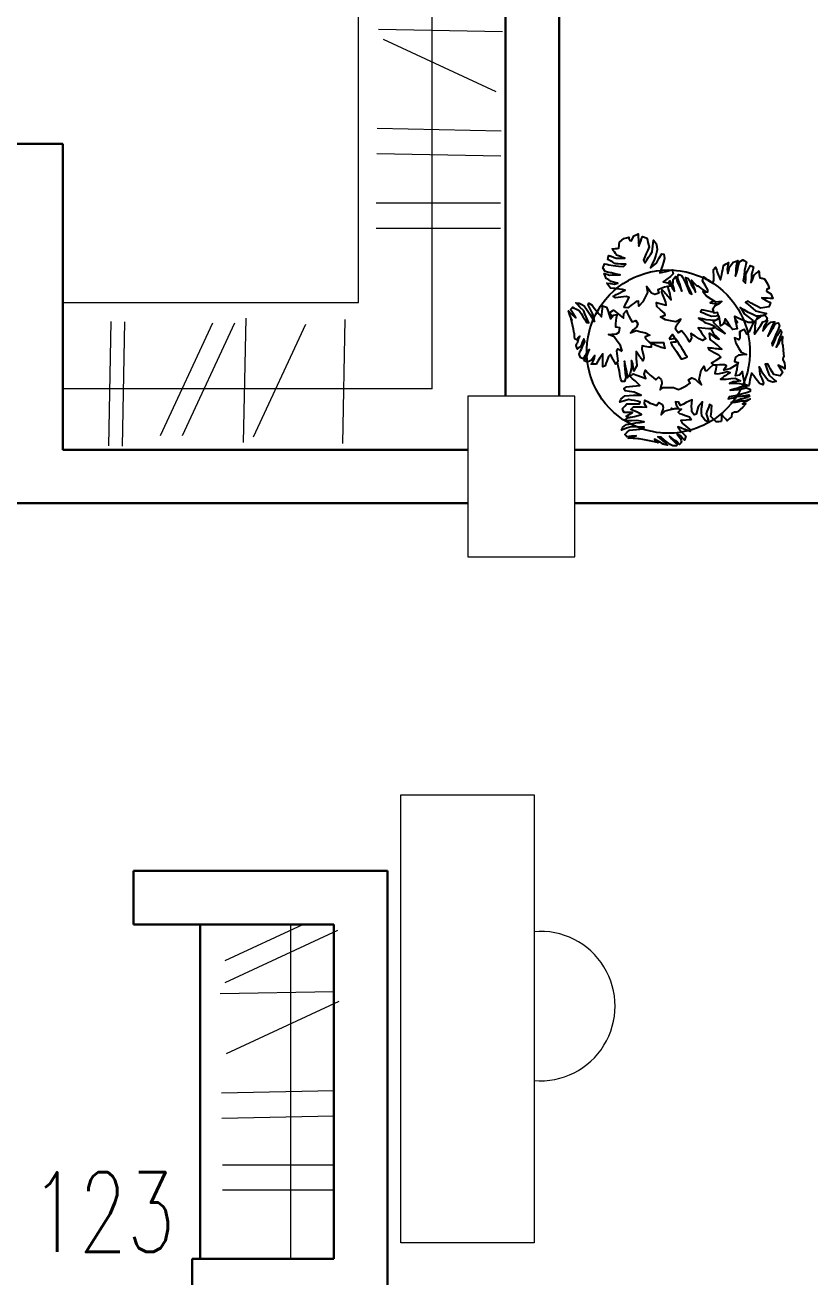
# Model space of a CAD drawing. Header units: inches. Extents: x 675 to 51927, y 19035 to 68555.
# Drawn here: x 37604 to 40539, y 31198 to 35879 of the extents above; entities that cross this region are included whole.
import ezdxf

# ---------------------------------------------------------------- set-up
doc = ezdxf.new("R2010")
doc.units = ezdxf.units.IN
doc.header["$LTSCALE"] = 0.5
doc.header["$MEASUREMENT"] = 0
for name, color, linetype in [('00 plants', 87, 'Continuous'), ('DOOR Single', 242, 'Continuous'), ('WINDOW_TEXT', 7, 'Continuous')]:
    doc.layers.add(name, color=color, linetype=linetype)
for name, color, linetype, lineweight in [('00I-FURN', 30, 'Continuous', 9), ('Column', 192, 'Continuous', 13), ('Wall', 113, 'Continuous', 50)]:
    doc.layers.add(name, color=color, linetype=linetype, lineweight=lineweight)
doc.styles.add('_TCH_WINDOW', font='SIMPLEX', dxfattribs={"height": 3.5, "bigfont": 'GBCBIG'})

# ---------------------------------------------------------------- blocks, each defined once
blk = doc.blocks.new('$DorLib2D$00000001')
for p, q in [((0.45, 0.975), (0.5, 0.975)), ((0.45, 0), (0.45, 0.975)), ((0.5, 0), (0.5, 0.975)), ((0.5, 0), (0.45, 0))]:
    blk.add_line(p, q)
at = {"lineweight": 13}
blk.add_arc((0.475, 0), 0.975, 91.4693, 180, dxfattribs=at)

msp = doc.modelspace()

# ---------------------------------------------------------------- linework, layer by layer
at = {"layer": '00 plants', "flags": 128}
for points in [[(40027.4, 34948.7), (40017, 34939.2), (40003.8, 34929.1), (39990.6, 34918.7), (40008.1, 34915), (40018.6, 34903.9), (40006.7, 34901.4), (39994.9, 34898.8), (39982.5, 34894.3), (39970.2, 34889.7), (39974.2, 34876.2), (39958.6, 34871.2), (39946.7, 34877.2), (39941.9, 34883.4), (39937.2, 34889.5), (39932.6, 34895.7), (39928.1, 34901.7), (39932, 34879.5), (39923.1, 34861.7), (39914.4, 34844.1), (39899.3, 34828), (39897.4, 34846.2), (39889.4, 34845.7), (39881.5, 34839.9), (39873.7, 34834), (39858, 34822), (39843.7, 34823.3), (39848.4, 34832.7), (39853.2, 34842), (39862.7, 34860.9), (39851.7, 34863.7), (39832.1, 34861.4), (39822.1, 34860.3), (39812, 34859.3), (39803.1, 34865.7), (39809, 34868.5), (39814.8, 34871.4), (39820.5, 34874.2), (39826.1, 34877), (39831.7, 34879.8), (39837.2, 34882.7), (39848.1, 34888.3), (39837.4, 34890.3), (39826.7, 34892.3), (39818.3, 34893.1), (39809.9, 34894), (39793.2, 34895.8), (39786.2, 34905.2), (39779.4, 34914.5), (39792.7, 34912.6), (39806.2, 34910.8), (39820.9, 34914.3), (39808.4, 34917.1), (39796, 34919.9), (39786.5, 34926.1), (39777.3, 34932.2), (39773, 34941.5), (39769, 34950.7), (39779.2, 34947.5), (39789.8, 34944.4), (39799.3, 34944.7), (39809, 34944.9), (39828.6, 34945.3), (39814.1, 34948.4), (39800, 34951.4), (39796.5, 34952.2), (39794.8, 34952.6), (39793.1, 34952.9), (39786.3, 34954.4), (39773.2, 34957.3), (39765, 34972), (39768, 34979.1), (39771.2, 34986.1), (39779, 34984.7), (39787, 34983.1), (39803.6, 34979.6), (39822.6, 34978.1), (39842.1, 34976.2), (39849.9, 34985.2), (39831.3, 34985.7), (39822.1, 34985.8), (39813, 34985.8), (39809.1, 34988.2), (39805.2, 34990.4), (39801.3, 34992.6), (39799.4, 34993.7), (39797.6, 34994.8), (39795.7, 34995.8), (39793.8, 34996.9), (39791.9, 34997.9), (39790.1, 34998.9), (39788.3, 34999.9), (39786.5, 35000.9), (39784.6, 35001.8), (39782.8, 35002.8), (39784.9, 35010.1), (39787.3, 35017.3), (39790.6, 35016.3), (39792.2, 35015.8), (39793.8, 35015.2), (39795.5, 35014.7), (39797.1, 35014.1), (39798.7, 35013.6), (39800.4, 35013), (39802, 35012.4), (39803.7, 35011.8), (39807, 35010.5), (39810.3, 35009.2), (39813.7, 35007.9), (39829.8, 35008), (39846.2, 35007.2), (39838.5, 35010.7), (39834.8, 35012.3), (39831, 35013.9), (39827.3, 35015.4), (39823.5, 35016.8), (39819.8, 35018.1), (39816.1, 35019.2), (39815, 35020.8), (39813.9, 35022.3), (39812.8, 35023.8), (39811.7, 35025.3), (39807.6, 35031.2), (39803.5, 35036.9), (39802.5, 35038.2), (39801.5, 35039.6), (39800.4, 35040.9), (39799.4, 35042.3), (39805.7, 35042.9), (39812, 35043.5), (39818.2, 35044), (39824.5, 35044.4), (39824.6, 35047.4), (39824.7, 35048.9), (39824.8, 35050.4), (39824.9, 35051.8), (39825, 35053.3), (39825.2, 35054.8), (39825.3, 35056.3), (39825.5, 35057.7), (39825.6, 35059.2), (39825.8, 35060.7), (39826, 35062.1), (39826.2, 35063.6), (39826.4, 35065.1), (39826.7, 35066.5), (39826.9, 35068), (39843.5, 35081.7), (39852.4, 35084.2), (39861.1, 35086.4), (39861.3, 35085), (39861.6, 35083.6), (39861.9, 35082.1), (39862.2, 35080.7), (39862.5, 35079.2), (39862.8, 35077.8), (39863.2, 35076.3), (39863.6, 35074.8), (39871.6, 35072.8), (39880.3, 35090.7), (39888.6, 35094.6), (39897, 35098.1), (39897, 35087.1), (39897.4, 35076), (39898.1, 35064.6), (39898.9, 35053.1), (39905.9, 35070.8), (39909.3, 35079.7), (39912.6, 35088.6), (39920.5, 35085.6), (39928.8, 35082.4), (39931.1, 35074.5), (39933.3, 35066.4), (39937.7, 35050.3), (39932.3, 35037.7), (39927, 35025.1), (39921.7, 35012.5), (39916.6, 34999.9), (39921.9, 34990.6), (39928.6, 35000.8), (39935.5, 35011), (39942.3, 35021.1), (39949.2, 35031.2), (39951.9, 35053), (39953.2, 35064.1), (39954.4, 35075.4), (39959, 35069.1), (39963.5, 35062.6), (39965.9, 35050.5), (39968.2, 35038.5), (39962, 35019.4), (39956, 35000.5), (39949.2, 34985.9), (39942.5, 34971.2), (39953.5, 34980.3), (39964.5, 34989.3), (39974.4, 35006.2), (39984.6, 35023.3), (39992.3, 35023.1), (39994.7, 35006.4), (39990.7, 34993.2), (39987, 34979.9), (39982.2, 34966.7), (39977.5, 34953.2), (39989.1, 34955.6), (40000.6, 34958), (40012.1, 34961.2), (40023.5, 34964.6)], [(40314.6, 34658.3), (40314.5, 34647.1), (40312.9, 34624.9), (40309.6, 34602.8), (40304.8, 34581.1), (40301.4, 34569.7), (40298.4, 34559.7), (40290.4, 34538.9), (40280.9, 34518.7), (40270, 34499.2), (40263.1, 34488.8), (40257.7, 34480.6), (40244.1, 34463), (40229.2, 34446.4), (40213.2, 34430.9), (40203, 34422.4), (40196, 34416.7), (40177.9, 34403.7), (40158.8, 34392.1), (40153.3, 34389.2), (40139, 34381.9), (40126.2, 34376.4), (40118.5, 34373.1), (40097.4, 34365.9), (40075.8, 34360.3), (40069, 34359), (40053.9, 34356.3), (40031.7, 34353.8), (40009.4, 34353), (39987.2, 34353.8), (39979.5, 34354.6), (39965, 34356.3), (39949.9, 34359), (39943.1, 34360.3), (39921.5, 34365.9), (39900.4, 34373.1), (39892.7, 34376.4), (39879.9, 34381.9), (39865.6, 34389.2), (39860, 34392.1), (39841, 34403.7), (39822.9, 34416.7), (39815.9, 34422.4), (39805.7, 34430.9), (39789.7, 34446.4), (39774.8, 34463), (39761.2, 34480.6), (39755.8, 34488.8), (39748.9, 34499.2), (39738, 34518.7), (39728.5, 34538.9), (39720.5, 34559.7), (39717.5, 34569.7), (39714.1, 34581.1), (39709.3, 34602.8), (39706, 34624.9), (39704.4, 34647.1), (39704.3, 34658.3), (39704.4, 34669.4), (39706, 34691.6), (39709.3, 34713.7), (39714.1, 34735.5), (39717.5, 34746.8), (39720.5, 34756.8), (39728.5, 34777.7), (39738, 34797.8), (39748.9, 34817.3), (39755.8, 34827.8), (39761.2, 34835.9), (39774.8, 34853.5), (39789.7, 34870.1), (39805.7, 34885.6), (39815.9, 34894.1), (39822.9, 34899.9), (39841, 34912.8), (39860, 34924.5), (39865.6, 34927.3), (39879.9, 34934.7), (39892.7, 34940.1), (39900.4, 34943.4), (39921.5, 34950.6), (39943.1, 34956.2), (39949.9, 34957.5), (39965, 34960.3), (39979.5, 34961.9), (39987.2, 34962.7), (40009.4, 34963.5), (40031.7, 34962.7), (40039.4, 34961.9), (40053.9, 34960.3), (40069, 34957.5), (40075.8, 34956.2), (40097.4, 34950.6), (40118.5, 34943.4), (40126.2, 34940.1), (40139, 34934.7), (40153.3, 34927.3), (40158.8, 34924.5), (40177.9, 34912.8), (40196, 34899.9), (40203, 34894.1), (40213.2, 34885.6), (40229.2, 34870.1), (40244.1, 34853.5), (40257.7, 34835.9), (40263.1, 34827.8), (40270, 34817.3), (40280.9, 34797.8), (40290.4, 34777.7), (40298.4, 34756.8), (40301.4, 34746.8), (40304.8, 34735.5), (40309.6, 34713.7), (40312.9, 34691.6), (40314.5, 34669.4)], [(39836.8, 34660.2), (39830.1, 34681.1), (39818.5, 34697.4), (39806.5, 34713.8), (39785.4, 34722.1), (39792.5, 34722.6), (39799.8, 34723.2), (39807.3, 34723.9), (39815, 34724.7), (39825.5, 34731.4), (39827.4, 34746.6), (39813, 34750), (39813.5, 34762.2), (39813.9, 34774.2), (39815.7, 34785), (39817.4, 34795.5), (39803.1, 34792.6), (39799.5, 34788.2), (39796.1, 34794.6), (39790.4, 34805), (39804.2, 34812.7), (39815.9, 34804.6), (39828.8, 34793.7), (39841.8, 34782.9), (39842.5, 34800.2), (39852.5, 34811.9), (39857.2, 34801), (39861.8, 34790.3), (39868.2, 34779.6), (39874.6, 34769), (39888.2, 34774.9), (39894.8, 34761.9), (39889.7, 34750.2), (39884, 34744.7), (39878.3, 34739.2), (39872.9, 34733.7), (39867.6, 34728.2), (39888.6, 34736.6), (39906.8, 34732.5), (39924.3, 34728.7), (39940, 34719.6), (39922.8, 34713.7), (39923.6, 34707), (39929.2, 34701.7), (39934.8, 34696.5), (39945.5, 34686.7), (39944.7, 34674.2), (39936.8, 34675.3), (39928.6, 34676.6), (39911.6, 34679.6), (39910.1, 34669), (39914, 34652), (39916, 34643.2), (39918.1, 34634.3), (39914.1, 34623.9), (39911, 34628.5), (39907.9, 34632.9), (39904.8, 34637.3), (39901.7, 34641.7), (39898.6, 34645.9), (39895.5, 34650.2), (39889.2, 34658.6), (39888.9, 34648.1), (39888.8, 34637.6), (39889.4, 34629.4), (39890.1, 34621.2), (39891.6, 34604.6), (39885.7, 34594.6), (39880, 34584.7), (39878.3, 34598.5), (39877, 34612.2), (39871.4, 34625.3), (39871.5, 34612.3), (39871.8, 34599.3), (39869.3, 34587.7), (39867.2, 34576.1), (39861.8, 34568), (39856.8, 34560.1), (39855.5, 34572.2), (39854.6, 34584.4), (39851.9, 34593.9), (39849.4, 34603.5), (39845, 34622.5), (39845.6, 34607.3), (39846.7, 34592.1), (39847.1, 34588.3), (39847.3, 34586.4), (39847.5, 34584.5), (39848.4, 34576.9), (39850.9, 34561.8), (39845.2, 34545.9), (39840, 34545.8), (39834.9, 34545.8), (39832.2, 34555.4), (39829.8, 34565), (39826.2, 34584.3), (39821.8, 34604.4), (39819.3, 34619.5), (39821.2, 34622.2), (39819.2, 34641.9), (39818.1, 34651.5), (39817, 34661.2), (39820.2, 34668.1)], [(39994.2, 34691.1), (39987.5, 34690.9), (39970.1, 34690.8), (39959, 34691), (39947.7, 34691.3), (39941.4, 34691.6), (39947.3, 34689.1), (39955.2, 34685.8), (39962.7, 34682.8), (39969.7, 34680), (39976.3, 34677.5), (39982.4, 34675.3), (39988.1, 34673.4), (39993.4, 34671.7), (39997.2, 34670.6), (39996.5, 34673.5), (39993.7, 34685.2), (39993.7, 34688.9)], [(40011.9, 34704.5), (40013.7, 34704.7), (40022, 34705.6), (40030.1, 34706.6), (40035.8, 34707.4), (40033, 34711.4), (40028.6, 34717.2), (40024.8, 34722.2), (40020.7, 34717.3), (40016.1, 34711), (40012.2, 34705.1)], [(40037.7, 34700.8), (40037.2, 34693.8), (40029.2, 34693), (40021, 34692.4), (40018.7, 34692.2), (40018.5, 34691.2), (40022.9, 34683.9), (40030.8, 34671.2), (40039.3, 34658.2), (40048.2, 34644.9), (40057.7, 34631.4), (40057.7, 34631.3), (40060.6, 34631.7), (40064.4, 34632.5), (40068.4, 34633.6), (40072.7, 34635.1), (40077.4, 34637), (40079.9, 34638.2), (40076.4, 34644.2), (40070.1, 34654.6), (40064.1, 34664.4), (40058.3, 34673.7), (40052.8, 34682.3), (40047.5, 34690.5), (40042.4, 34698), (40038, 34704.5)], [(40096.4, 34403.5), (40086.5, 34403), (40076.4, 34402.2), (40056, 34400), (40060.8, 34391.2), (40075.1, 34379.4), (40082.3, 34373.3), (40089.6, 34367.3), (40090.5, 34359.1), (40084.6, 34361.7), (40078.8, 34364.1), (40072.9, 34366.5), (40067.2, 34368.7), (40061.4, 34371), (40055.7, 34373.2), (40044.3, 34377.5), (40049.8, 34369.9), (40055.2, 34362.5), (40060.1, 34357.1), (40065, 34351.7), (40074.7, 34341.4), (40072.4, 34334), (40070.2, 34327.1), (40062.5, 34334.6), (40054.8, 34342.7), (40042.4, 34349.6), (40048.7, 34341.3), (40054.9, 34333.5), (40056.8, 34326.4), (40058.6, 34319.9), (40055, 34315.2), (40051.3, 34311.1), (40046.3, 34316), (40041.1, 34321.7), (40034.4, 34326.2), (40027.6, 34331.1), (40014.2, 34341.5), (40021.6, 34332.5), (40029, 34324.3), (40030.9, 34322.4), (40031.8, 34321.5), (40032.7, 34320.6), (40036.3, 34317.1), (40043.6, 34311.1), (40039.6, 34305.6), (40032.6, 34305.6), (40025.6, 34305.9), (40020.7, 34308.3), (40015.9, 34311.1), (40006.5, 34318.2), (39994.4, 34327.3), (39982.5, 34337.8), (39970.7, 34338.9), (39983, 34329.5), (39989.2, 34325.1), (39995.6, 34321), (39996.7, 34318.8), (39998, 34316.9), (39999.2, 34315), (39999.9, 34314.2), (40000.5, 34313.4), (40001.2, 34312.7), (40001.9, 34312), (40002.6, 34311.3), (40003.3, 34310.7), (40004, 34310.1), (40004.7, 34309.6), (40005.5, 34309.1), (40006.2, 34308.7), (40000.2, 34309.7), (39994, 34311.1), (39992.1, 34311.6), (39991.2, 34311.9), (39990.3, 34312.2), (39989.4, 34312.5), (39988.5, 34312.9), (39987.6, 34313.2), (39986.7, 34313.6), (39985.9, 34314.1), (39985, 34314.5), (39983.4, 34315.5), (39981.8, 34316.7), (39980.2, 34317.9), (39968.6, 34324), (39957.6, 34331.1), (39960.6, 34327.1), (39962.1, 34325.3), (39963.7, 34323.6), (39965.4, 34322), (39967.2, 34320.6), (39968, 34320.1), (39970.8, 34319.8), (39970.6, 34319.3), (39970.5, 34318.8), (39970.4, 34318.6), (39971.1, 34318.2), (39971, 34317.9), (39970.8, 34317.6), (39970.7, 34317.4), (39970.6, 34317.3), (39970.3, 34317.2), (39968.3, 34317.8), (39945, 34323.3), (39914.5, 34329.4), (39900.6, 34331.5), (39895.4, 34332.1), (39877.4, 34333.6), (39868.1, 34333.9), (39859.1, 34334.2), (39866.4, 34335.8), (39873.7, 34338), (39881.1, 34340.6), (39888.7, 34343.8), (39871.2, 34342.3), (39862.6, 34341.3), (39853.9, 34340.1), (39850.4, 34344.1), (39846.9, 34348.8), (39851.1, 34352.6), (39855.5, 34356.5), (39864.3, 34364.3), (39877, 34365.5), (39889.7, 34366.7), (39902.4, 34368.1), (39915.1, 34369.8), (39918.4, 34376.2), (39906.4, 34376.1), (39894.4, 34376.3), (39882.4, 34376.6), (39870.5, 34377.1), (39852.8, 34371.3), (39843.8, 34368.2), (39834.7, 34364.8), (39836.4, 34369.7), (39838.1, 34374.6), (39845.4, 34380.2), (39852.6, 34385.5), (39870.5, 34388.2), (39888.3, 34391.4), (39903.7, 34393.1), (39919.1, 34395.5), (39905, 34397.7), (39890.9, 34400.2), (39871.8, 34399.5), (39852.6, 34399.5), (39847.6, 34403.7), (39858, 34410.3), (39870.4, 34412.7), (39882.7, 34415.8), (39896, 34418.9), (39909.4, 34422.9), (39899.8, 34427.9), (39890.2, 34432.8), (39879.9, 34437.1), (39869.5, 34441.3), (39879.4, 34451.8), (39894, 34452), (39911, 34451.1), (39928.2, 34450.1), (39919.6, 34462.6), (39921.9, 34476.2), (39931.8, 34471.1), (39941.7, 34465.7), (39953.4, 34461.1), (39965.1, 34456.3), (39973.6, 34467.8), (39987.5, 34460.6), (39990.2, 34448.8), (39988.3, 34441.7), (39986.3, 34434.9), (39984.4, 34428.4), (39982.5, 34422), (39997.7, 34437.3), (40017.5, 34441.7), (40037, 34445.7), (40059, 34443.5), (40045.7, 34432), (40051.1, 34426.5), (40060.5, 34423.7), (40069.9, 34420.9), (40088.7, 34414.8)]]:
    msp.add_lwpolyline(points, close=True, dxfattribs=at)
for points in [[(40257.9, 34790.3), (40259.6, 34778.5), (40261.2, 34766.8), (40263.8, 34754.9), (40266.5, 34743.2), (40250.3, 34741), (40241.2, 34752.3), (40231.7, 34766.6), (40221.9, 34781), (40216.8, 34763.9), (40204.3, 34754.7), (40202.6, 34766.8), (40200.8, 34778.9), (40197.3, 34791.7), (40193.6, 34804.5), (40179.2, 34802), (40175.6, 34818), (40182.9, 34829.2), (40189.8, 34833.3), (40196.6, 34837.3), (40203.2, 34841.2), (40209.8, 34845.1), (40186.9, 34843.6), (40169.6, 34854.4), (40152.7, 34865), (40138.2, 34881.7), (40156.9, 34881.6), (40157.2, 34889.6), (40152.3, 34898), (40147.4, 34906.5), (40137.5, 34923.3), (40140.5, 34937.3), (40149.1, 34931.6), (40157.7, 34926), (40175.3, 34914.5), (40179.2, 34925.2), (40178.9, 34944.9), (40178.8, 34954.9), (40178.8, 34965.2), (40185.8, 34973.4), (40188, 34967.2), (40190.2, 34961.1), (40192.5, 34955.2), (40194.7, 34949.3), (40197, 34943.4), (40199.3, 34937.6), (40203.9, 34926.2), (40206.7, 34936.6), (40209.6, 34947.1), (40211.1, 34955.4), (40212.6, 34963.6), (40215.6, 34980.2), (40225.1, 34986.2), (40234.5, 34992), (40231.9, 34978.9), (40229.3, 34965.6), (40231.6, 34950.6), (40235.2, 34962.8), (40238.7, 34974.9), (40245.2, 34983.8), (40251.5, 34992.3), (40260.4, 34995.7), (40269, 34998.8), (40265.8, 34988.9), (40262.5, 34978.6), (40262.3, 34969), (40262, 34959.4), (40261, 34939.7), (40265, 34953.9), (40268.7, 34967.7), (40269.5, 34971.1), (40270, 34972.8), (40270.4, 34974.5), (40272.1, 34981.1), (40275.1, 34993.9), (40288.5, 35000.8), (40294.8, 34997.1), (40301.1, 34993.2), (40299.8, 34985.5), (40298.4, 34977.6), (40294.8, 34961.3), (40292.6, 34942.5), (40289.7, 34923.1), (40297.8, 34914.5), (40299.3, 34933), (40299.8, 34942.2), (40300.2, 34951.2), (40302.4, 34955), (40304.6, 34958.7), (40306.7, 34962.3), (40307.7, 34964.1), (40308.6, 34965.9), (40309.6, 34967.7), (40310.5, 34969.5), (40311.4, 34971.3), (40312.3, 34973), (40313.2, 34974.8), (40314, 34976.5), (40314.8, 34978.3), (40315.6, 34980), (40321.7, 34977.2), (40327.7, 34974.2), (40327, 34971), (40326.6, 34969.4), (40326.2, 34967.8), (40325.8, 34966.2), (40325.4, 34964.6), (40324.9, 34963), (40324.4, 34961.4), (40324, 34959.8), (40323.4, 34958.2), (40322.4, 34955), (40321.2, 34951.7), (40320, 34948.5), (40319.8, 34932.3), (40318.5, 34916), (40322, 34923.3), (40323.6, 34926.9), (40325.1, 34930.5), (40326.5, 34934.2), (40327.7, 34937.8), (40328.9, 34941.4), (40329.9, 34945), (40331.2, 34946), (40332.5, 34947), (40333.7, 34947.9), (40335, 34948.9), (40339.7, 34952.6), (40344, 34956.2), (40345, 34957.1), (40345.9, 34958.1), (40346.9, 34959), (40347.8, 34959.9), (40348.7, 34953.5), (40349.6, 34947.1), (40350.3, 34940.7), (40351, 34934.3), (40353.4, 34933.9), (40354.6, 34933.7), (40355.7, 34933.5), (40356.9, 34933.3), (40358, 34933.1), (40359.1, 34932.8), (40360.3, 34932.5), (40361.4, 34932.3), (40362.5, 34932), (40363.6, 34931.7), (40364.6, 34931.4), (40365.7, 34931.1), (40366.8, 34930.7), (40367.8, 34930.4), (40368.8, 34930), (40380.7, 34912.1), (40383.8, 34902.8), (40386.7, 34893.7), (40385.7, 34893.6), (40384.6, 34893.5), (40383.5, 34893.3), (40382.5, 34893.1), (40381.3, 34892.9), (40380.2, 34892.7), (40379, 34892.5), (40377.9, 34892.2), (40376.6, 34884.3), (40392.3, 34873.9), (40396.3, 34865.1), (40400, 34856.3), (40390.1, 34857.3), (40380, 34857.9), (40369.6, 34858.4), (40358.9, 34858.7), (40375, 34849.9), (40383.2, 34845.6), (40391.5, 34841.5), (40388.5, 34833.8), (40385.1, 34825.9), (40377.4, 34824.4), (40369.7, 34823), (40354, 34820.2), (40342.4, 34826.8), (40330.9, 34833.4), (40319.3, 34839.9), (40307.5, 34846.4), (40298.2, 34842), (40307.6, 34834.2), (40316.8, 34826.4), (40326, 34818.5), (40335.1, 34810.6), (40355.7, 34805.8), (40366.2, 34803.3), (40376.9, 34800.9), (40370.5, 34797), (40364, 34793.2), (40352.2, 34792), (40340.6, 34790.9)], [(40183.4, 34774.1), (40167.1, 34775.9), (40150.8, 34777.5), (40137, 34780.7), (40122.7, 34783.5), (40134.2, 34775.4), (40145.6, 34767.2), (40162.3, 34761.6), (40178.7, 34755.7), (40181.6, 34748.5), (40170.6, 34742.9), (40159.2, 34743.8), (40147.4, 34744.3), (40134.7, 34745.7), (40121.2, 34746.7), (40128, 34736.6), (40134.7, 34726.5), (40142.4, 34716.8), (40150.1, 34707.1), (40137.4, 34699.5), (40124.1, 34706.4), (40109.1, 34715.9), (40093.9, 34725.4), (40096.6, 34707.9), (40089, 34694.9), (40082.1, 34705.2), (40075.3, 34715.6), (40066.7, 34726), (40058.1, 34736.4), (40045.7, 34728.7), (40036.3, 34742.2), (40038.8, 34755.2), (40043.4, 34761.6), (40048, 34767.7), (40052.3, 34773.8), (40056.6, 34779.7), (40036.9, 34770), (40017.6, 34773.8), (39998.8, 34777.5), (39980.6, 34788), (39996.9, 34794.6), (39994.5, 34802.2), (39987.4, 34808.4), (39980.5, 34814.6), (39966.8, 34827), (39964.8, 34841.3), (39973.5, 34838.8), (39982.4, 34836.4), (40000.9, 34831.8), (40000.2, 34843.1), (39992.5, 34861.2), (39988.6, 34870.5), (39984.6, 34879.9), (39986.7, 34889.8), (39990.9, 34884.8), (39995, 34880), (39999.2, 34875.3), (40003.3, 34870.6), (40007.5, 34866), (40011.6, 34861.4), (40019.9, 34852.4), (40018, 34863), (40016.1, 34873.6), (40013.8, 34881.7), (40011.5, 34889.7), (40008, 34901.7), (40018.6, 34903.9), (40010.4, 34912.6), (40011.3, 34914.3), (40015.5, 34922.6), (40019.7, 34910), (40023.6, 34897), (40031.9, 34884.1), (40029.4, 34896.4), (40026.7, 34908.5), (40027.4, 34918.6), (40027.8, 34928.3), (40032.3, 34934), (40036.4, 34939.3), (40039.6, 34929.7), (40042.4, 34919.4), (40046.9, 34910.8), (40051.2, 34902), (40059.3, 34883.9), (40055.9, 34898), (40052.1, 34911.6), (40051.1, 34914.9), (40050.6, 34916.6), (40050, 34918.2), (40047.9, 34924.6), (40043.1, 34936.9), (40047.2, 34946.6), (40052.9, 34945.1), (40058.6, 34943.4), (40062.7, 34936.4), (40066.4, 34929.2), (40073, 34913.8), (40080.9, 34896.3), (40087.9, 34878), (40097.5, 34872.7), (40089.9, 34889.9), (40085.8, 34898.2), (40081.5, 34906.4), (40081, 34910.4), (40080.4, 34914.2), (40079.6, 34918), (40079.2, 34919.9), (40078.7, 34921.7), (40078.2, 34923.5), (40077.7, 34925.3), (40077.1, 34927.1), (40076.5, 34928.8), (40075.8, 34930.5), (40075.2, 34932.2), (40074.4, 34933.9), (40073.7, 34935.6), (40077.9, 34934.6), (40082, 34933.3), (40083.9, 34930.4), (40084.8, 34929), (40085.7, 34927.6), (40086.6, 34926.1), (40087.5, 34924.7), (40088.3, 34923.2), (40089.1, 34921.7), (40089.9, 34920.2), (40090.6, 34918.7), (40092.1, 34915.7), (40093.4, 34912.6), (40094.6, 34909.5), (40103.3, 34895.2), (40110.9, 34880.3), (40109.3, 34887.8), (40108.4, 34891.5), (40107.3, 34895.1), (40106.1, 34898.6), (40104.7, 34902.1), (40103.2, 34905.5), (40101.5, 34908.9), (40101.5, 34910.1), (40101.5, 34911.2), (40101.4, 34912.3), (40101.3, 34913.4), (40100.4, 34917.5), (40098.7, 34921.2), (40098.1, 34922.1), (40097.5, 34923), (40096.9, 34923.9), (40096.1, 34924.8), (40101.4, 34919.7), (40106.5, 34914.6), (40111.5, 34909.5), (40116.4, 34904.4), (40117.3, 34904.5), (40117.7, 34904.6), (40118, 34904.6), (40118.4, 34904.6), (40118.7, 34904.5), (40119.1, 34904.5), (40119.4, 34904.4), (40119.7, 34904.4), (40119.9, 34904.3), (40120.2, 34904.1), (40120.4, 34904), (40120.6, 34903.9), (40120.8, 34903.7), (40121.1, 34903.4), (40137.2, 34890.6), (40146.8, 34884.1), (40150.4, 34881.6), (40138.2, 34881.7)], [(39821.2, 34622.2), (39813.2, 34611), (39808.4, 34620.1), (39803.3, 34629.2), (39792.5, 34647.3), (39785.6, 34639.8), (39779.3, 34622.7), (39776.1, 34614), (39772.9, 34605.2), (39764.7, 34601.7), (39764.9, 34608), (39765, 34614.2), (39765, 34620.4), (39765, 34626.5), (39765, 34632.5), (39764.9, 34638.5), (39764.7, 34650.4), (39759.1, 34642.9), (39753.5, 34635.4), (39749.8, 34629.2), (39746.2, 34623), (39739.1, 34610.9), (39730, 34610.7), (39721.3, 34610.8), (39726.6, 34620), (39732.3, 34629.5), (39734.7, 34643.1), (39728.3, 34634.7), (39722.3, 34626.7), (39715.1, 34622.9), (39708.5, 34619.5), (39701.2, 34621.7), (39694.6, 34624.3), (39698.7, 34629.9), (39703.4, 34636.1), (39705.7, 34643.5), (39708.4, 34651.1), (39714.3, 34666.5), (39707.5, 34657), (39701.3, 34647.9), (39699.9, 34645.7), (39699.2, 34644.6), (39698.5, 34643.6), (39695.8, 34639.4), (39691.3, 34631.4), (39681.7, 34634.6), (39678.4, 34641.2), (39675.3, 34648.1), (39676.9, 34652.7), (39678.9, 34657.5), (39684.2, 34667.5), (39689.9, 34681), (39696.8, 34694.9), (39693.1, 34706.1), (39687.4, 34692.2), (39684.9, 34685.3), (39682.7, 34678.4), (39680.5, 34676.9), (39678.4, 34675.4), (39676.4, 34674), (39675.5, 34673.3), (39674.7, 34672.6), (39673.8, 34671.9), (39673.1, 34671.3), (39672.3, 34670.6), (39671.6, 34669.9), (39671, 34669.3), (39670.3, 34668.7), (39669.8, 34668.1), (39669.2, 34667.5), (39666.7, 34674), (39664.5, 34680.8), (39665, 34682.2), (39665.2, 34683), (39665.5, 34683.7), (39665.8, 34684.5), (39666.1, 34685.2), (39666.5, 34686), (39666.9, 34686.7), (39667.3, 34687.5), (39667.7, 34688.2), (39668.7, 34689.8), (39669.7, 34691.3), (39670.9, 34692.9), (39673.8, 34704.8), (39678, 34716.5), (39674.2, 34712.9), (39672.5, 34711.1), (39670.9, 34709.4), (39669.5, 34707.6), (39668.2, 34705.8), (39667, 34704), (39666.1, 34702.1), (39665.3, 34702.3), (39664.6, 34702.6), (39663.9, 34702.9), (39663.3, 34703.2), (39661.3, 34704.6), (39660, 34706.1), (39659.8, 34706.4), (39659.7, 34706.8), (39659.6, 34707.2), (39659, 34712.1), (39658.5, 34716.6), (39658.2, 34721.1), (39657.9, 34725.5), (39657.2, 34727.8), (39656.9, 34729), (39656.6, 34730.2), (39656.3, 34731.4), (39656.1, 34732.6), (39655.9, 34733.8), (39654.5, 34742.6), (39647.2, 34774.8), (39646.9, 34775.7), (39646.6, 34776.6), (39646.4, 34777.5), (39646.2, 34778.4), (39646, 34779.4), (39645.9, 34780.3), (39648.1, 34774.9), (39648.4, 34777), (39641, 34795), (39638.6, 34802.9), (39636.5, 34810.6), (39642.4, 34803.7), (39648.7, 34797.1), (39655.5, 34790.5), (39662.8, 34784.1), (39653.4, 34800.1), (39648.5, 34807.9), (39643.4, 34815.7), (39646.9, 34819.8), (39651.1, 34824.1), (39657.2, 34821.2), (39663.4, 34818.3), (39675.9, 34812.3), (39682.8, 34800.8), (39689.7, 34789.3), (39696.7, 34777.9), (39703.9, 34766.6), (39712.3, 34765.4), (39707.2, 34776.6), (39702.3, 34787.7), (39697.5, 34799), (39692.8, 34810.3), (39678.7, 34825), (39671.4, 34832.5), (39663.8, 34840), (39669.9, 34839.9), (39676, 34839.8), (39685.3, 34834.6), (39694.3, 34829.4), (39705.2, 34813.4), (39716.3, 34797.8), (39724.6, 34784.1), (39733.4, 34770.7), (39730.2, 34784.3), (39727.1, 34798), (39718.3, 34815.5), (39710, 34833.4), (39712.5, 34839.3), (39724.5, 34831.4), (39732.5, 34820.6), (39740.9, 34810.2), (39749.5, 34799.1), (39758.9, 34788.2), (39760.6, 34798.5), (39762.2, 34808.6), (39762.9, 34819.3), (39763.6, 34829.9), (39778.1, 34824.5), (39783.5, 34811.6), (39788.5, 34796.3), (39793.5, 34780.6), (39803.1, 34792.6)], [(40169.6, 34854.4), (40181.2, 34847.1), (40179.9, 34846.7), (40173.1, 34844.1), (40165.9, 34841.2), (40181.2, 34838.2), (40188.9, 34836.9), (40194.4, 34836.1), (40189.8, 34833.3)], [(40175.6, 34818), (40178.4, 34805.4), (40169.2, 34807.4), (40158, 34809.7), (40146.6, 34811.9), (40135.1, 34814), (40130.1, 34807), (40140.5, 34803), (40150.7, 34798.8), (40160.9, 34794.6), (40170.9, 34790.3), (40187.9, 34792.4), (40196.7, 34793.5), (40196.7, 34793.5), (40197.3, 34791.7), (40199.5, 34783.7), (40199.4, 34783.5), (40191.3, 34778.7)], [(40333.9, 34748.2), (40334.6, 34754.4), (40335.3, 34760.6), (40336.2, 34767), (40337.1, 34773.4), (40328.3, 34768.4), (40323.9, 34759.1), (40319.7, 34750), (40311.3, 34732.1), (40303.4, 34724), (40294.5, 34740.9), (40294.3, 34741.3), (40290, 34739), (40280.2, 34734.5), (40277, 34733.2), (40277, 34727.8), (40277, 34718.5), (40277.1, 34709.1), (40273, 34702.2), (40257.2, 34709.9), (40261.6, 34689.4), (40271.4, 34672.9), (40281.5, 34656), (40301.9, 34647.8), (40294.6, 34647), (40287.2, 34646.2), (40279.6, 34645.5), (40271.8, 34644.7), (40260.3, 34637.9), (40256.6, 34621.8), (40270.6, 34617.7), (40269.8, 34611.9), (40256.1, 34604.1), (40238.8, 34594.2), (40217.5, 34589), (40226.4, 34605.4), (40219.6, 34609.3), (40209.9, 34608.8), (40200.3, 34608.3), (40181.2, 34606.9), (40170.4, 34615.9), (40179.2, 34621.1), (40188.1, 34626.3), (40206.2, 34636.8), (40198.6, 34645.2), (40181, 34654), (40172.1, 34658.6), (40163.1, 34663.3), (40158.9, 34673.6), (40165.3, 34672.7), (40171.7, 34671.8), (40178, 34671.1), (40184.3, 34670.3), (40190.5, 34669.6), (40196.6, 34669), (40208.9, 34667.7), (40200.9, 34675.2), (40192.9, 34682.7), (40186.2, 34688), (40179.5, 34693.3), (40166.1, 34703.9), (40164.8, 34715.5), (40163.6, 34726.9), (40174.4, 34718.2), (40185.2, 34709.3), (40199.7, 34704.2), (40190.3, 34713.3), (40181, 34722.4), (40175.8, 34732.7), (40170.7, 34742.7), (40170.7, 34743), (40181.6, 34748.5), (40178.7, 34755.6), (40180, 34754.3), (40188, 34746), (40196.6, 34741.1), (40205.2, 34736.1), (40222.5, 34725.8), (40211.5, 34736.2), (40200.6, 34746.3), (40197.8, 34748.8), (40196.5, 34750.1), (40195.1, 34751.3), (40189.8, 34756.2), (40179.2, 34765.5), (40178.6, 34774.6), (40183.4, 34774.1), (40191.3, 34778.7), (40198.9, 34783.2), (40199.9, 34782.4), (40200.8, 34778.9)], [(40261.2, 34766.8), (40260.4, 34772.7), (40268.5, 34767.4), (40263.2, 34774.3), (40260.5, 34777.7), (40259.5, 34778.9), (40257.9, 34790.3), (40270.9, 34784.3), (40283.6, 34778.1), (40296.1, 34773), (40308.5, 34767.7), (40324.5, 34768.4), (40325.1, 34776.1), (40309.6, 34788), (40294.1, 34799.6), (40286.1, 34811.5), (40278, 34823.4), (40291.8, 34815.2), (40305.4, 34806.9), (40323, 34799), (40340.6, 34790.9), (40344.5, 34791.3), (40342.3, 34786.7), (40337.5, 34776.9), (40352.3, 34787.6), (40359.1, 34792.7), (40364, 34793.2), (40369.2, 34796.3), (40372.8, 34792), (40378.6, 34785), (40376.7, 34777.2), (40375.4, 34772.5), (40371.8, 34771.5)], [(40216.8, 34763.9), (40217.8, 34767.3), (40233.7, 34756.2), (40244.7, 34748), (40250.3, 34741)], [(40333.9, 34748.2), (40333.2, 34742), (40332.6, 34735.9), (40331.4, 34723.7), (40338, 34732.2), (40344.6, 34740.7), (40349.1, 34747.8), (40353.6, 34754.9), (40362.4, 34769.1), (40371.8, 34771.5), (40380.8, 34773.9), (40374.1, 34762.3), (40367.1, 34750.8), (40363, 34735.9), (40370.5, 34746.1), (40377.7, 34756.1), (40385.7, 34762.4), (40393.1, 34768.5), (40400.4, 34769.1), (40407.1, 34769.5), (40402, 34760.7), (40396.3, 34751.7), (40392.9, 34742.6), (40389.2, 34733.6), (40381.2, 34715.4), (40389.4, 34727.4), (40397, 34739.3), (40398.8, 34742.3), (40399.6, 34743.8), (40400.5, 34745.2), (40403.8, 34751.1), (40409.7, 34762.9), (40419.8, 34766.4), (40422.5, 34761.1), (40425, 34755.7), (40422.5, 34748), (40419.6, 34740.4), (40412.6, 34725.3), (40404.8, 34707.7), (40395.9, 34690.3), (40398.4, 34679.5), (40406.1, 34696.6), (40409.6, 34705.3), (40412.8, 34714), (40415.4, 34717), (40417.9, 34720), (40420.2, 34723.1), (40421.2, 34724.7), (40422.3, 34726.3), (40423.3, 34727.9), (40424.3, 34729.5), (40425.2, 34731.1), (40426.1, 34732.7), (40426.9, 34734.3), (40427.8, 34735.9), (40428.5, 34737.6), (40429.3, 34739.3), (40431.4, 34735.5), (40433.1, 34731.5), (40432.3, 34728.2), (40431.8, 34726.6), (40431.4, 34724.9), (40430.9, 34723.3), (40430.4, 34721.7), (40429.8, 34720.1), (40429.3, 34718.5), (40428.7, 34717), (40428.1, 34715.4), (40426.7, 34712.3), (40425.3, 34709.2), (40423.8, 34706.2), (40419, 34690.2), (40413, 34674.7), (40417.6, 34680.8), (40419.6, 34684), (40421.6, 34687.2), (40423.4, 34690.5), (40425.1, 34693.8), (40426.6, 34697.2), (40428, 34700.7), (40428.9, 34701.5), (40429.7, 34702.3), (40430.5, 34703.1), (40431.2, 34703.9), (40433.6, 34707.3), (40435.3, 34711.1), (40435.6, 34712.1), (40435.8, 34713.1), (40436.1, 34714.2), (40436.2, 34715.3), (40435.9, 34708.1), (40435.6, 34700.8), (40435.2, 34693.7), (40434.6, 34686.7), (40435.3, 34686.1), (40435.6, 34685.8), (40435.8, 34685.5), (40436, 34685.3), (40436.3, 34685), (40436.4, 34684.7), (40436.6, 34684.5), (40436.7, 34684.2), (40436.8, 34683.9), (40436.9, 34683.7), (40437, 34683.4), (40437, 34683.2), (40437, 34682.9), (40437, 34682.5), (40438.2, 34661.9), (40439.8, 34650.5), (40441.3, 34639.2), (40441.1, 34639), (40441, 34638.8), (40440.7, 34638.6), (40440.5, 34638.5), (40440.2, 34638.3), (40439.9, 34638.1), (40439.5, 34637.9), (40439.1, 34637.7), (40437.7, 34629.1), (40443.4, 34615.2), (40444.6, 34604.6), (40445.6, 34594.2), (40440.1, 34597.6), (40434.1, 34600.8), (40427.6, 34604.2), (40420.7, 34607.6), (40428.6, 34594.2), (40432.8, 34587.6), (40437.2, 34581), (40432.9, 34574.3), (40427.9, 34567.7), (40421.8, 34568.8), (40415.7, 34570), (40403.5, 34572.6), (40397.7, 34582.5), (40391.9, 34592.5), (40386, 34602.4), (40379.9, 34612.3), (40371.3, 34611.4), (40375.2, 34601), (40379, 34590.6), (40382.6, 34580.2), (40386.1, 34569.8), (40399, 34558.6), (40405.7, 34552.8), (40412.7, 34547), (40406.4, 34545.5), (40400.1, 34544.1), (40391.1, 34547), (40382.4, 34549.8), (40372.9, 34563.1), (40363.2, 34576.3), (40356.3, 34588.7), (40348.8, 34601.2), (40350.5, 34587.2), (40352, 34573.2), (40359, 34557.1), (40365.6, 34541), (40362.2, 34534), (40350.6, 34538.4), (40343.7, 34547.5), (40336.3, 34556.6), (40328.7, 34567), (40320.5, 34577.7), (40317.5, 34565.9), (40314.5, 34554.2), (40312.4, 34542), (40310.4, 34529.7), (40296.2, 34534.1), (40292.4, 34548.6), (40289.4, 34566.1), (40286.4, 34583.8), (40275.2, 34570.1), (40260.4, 34567), (40263.5, 34579.1), (40266.7, 34591.1), (40268.6, 34604.4), (40270.6, 34617.7)], [(40277, 34718.5), (40277, 34727.8), (40277, 34733.2), (40280.2, 34734.5)], [(40338, 34732.2), (40336.6, 34730.3), (40331.7, 34726.9), (40332.6, 34735.9)], [(39870.4, 34412.7), (39861.5, 34411), (39860.6, 34411.4), (39851.2, 34416), (39857, 34419), (39862.9, 34422.4), (39869.1, 34426.2), (39875.7, 34430.3), (39860.1, 34430.5), (39852.2, 34430.4), (39844.3, 34430.1), (39840.9, 34437.2), (39837.8, 34444.9), (39841.9, 34449.5), (39846.1, 34454.1), (39854.7, 34463.3), (39866.2, 34463), (39877.7, 34462.8), (39889.2, 34462.7), (39900.9, 34462.7), (39904.6, 34470.5), (39893.6, 34472.6), (39882.8, 34474.8), (39872, 34477.1), (39861.4, 34479.5), (39845, 34474.3), (39836.6, 34471.6), (39828, 34468.7), (39830, 34474.8), (39832.1, 34480.9), (39839.2, 34487.1), (39846.2, 34493.1), (39862.5, 34494.3), (39878.8, 34495.7), (39893, 34495.2), (39907.6, 34495), (39894.7, 34500.9), (39882, 34506.8), (39864.6, 34509.2), (39847.4, 34512.1), (39843.2, 34518.6), (39853, 34526.1), (39864.4, 34527.3), (39876, 34528.9), (39888.8, 34530), (39902.2, 34531.4), (39893.7, 34540.1), (39885.2, 34548.8), (39875.9, 34556.9), (39866.6, 34565), (39877.7, 34574.9), (39892, 34570.5), (39908.5, 34564), (39925.2, 34557.4), (39919.3, 34574.1), (39924.4, 34588.3), (39933.1, 34579.4), (39941.7, 34570.4), (39952.1, 34561.8), (39962.4, 34553.2), (39973.1, 34563), (39982.7, 34553.6), (39984.9, 34544), (39984.8, 34538.2), (39982.3, 34533), (39978.3, 34515.7), (39989.4, 34524), (39994.2, 34523.9), (39999.1, 34523.9), (40009.1, 34523.8), (40028.2, 34523.6), (40047.6, 34516.8), (40047.3, 34517.1), (40058.3, 34522), (40069.1, 34526.8), (40080, 34533.3), (40090.7, 34539.7), (40084.4, 34553), (40097.8, 34559.6), (40110, 34554.7), (40115.7, 34549.2), (40121.5, 34543.8), (40127.2, 34538.5), (40132.8, 34533.5), (40124.1, 34553.8), (40128.2, 34571.5), (40132.1, 34588.6), (40141.6, 34603.8), (40147.7, 34587.1), (40154.8, 34588), (40160.4, 34593.4), (40165.8, 34598.7), (40176.4, 34609), (40189.4, 34608.2), (40188, 34600.7), (40186.5, 34592.9), (40183, 34576.6), (40194, 34575.3), (40211.6, 34579.3), (40220.6, 34581.4), (40229.8, 34583.5), (40240.3, 34580), (40235.6, 34576.9), (40230.9, 34573.9), (40226.4, 34570.9), (40221.9, 34567.8), (40217.5, 34564.7), (40213.1, 34561.6), (40204.4, 34555.5), (40215.1, 34555.5), (40225.8, 34555.6), (40234.1, 34556.3), (40242.5, 34557.2), (40259.3, 34559.2), (40269.2, 34553.8), (40279.1, 34548.8), (40265.2, 34546.7), (40251.3, 34545), (40238, 34539.3), (40251.1, 34539.7), (40264.2, 34540.5), (40275.8, 34538.5), (40287.2, 34537), (40295, 34532.3), (40302.6, 34528.1), (40290.7, 34526.2), (40278.6, 34524.7), (40269.1, 34521.8), (40259.5, 34519), (40240.2, 34514.1), (40255.6, 34515.3), (40270.8, 34516.9), (40274.6, 34517.5), (40276.4, 34517.7), (40278.3, 34518), (40285.8, 34519.2), (40300.7, 34522.4), (40315.8, 34518.2), (40315.6, 34513.3), (40315.2, 34508.7), (40305.9, 34505.4), (40296.6, 34502.6), (40277.6, 34498.1), (40257.6, 34493), (40237.3, 34489), (40232.8, 34481), (40251.6, 34485.7), (40261, 34488.4), (40270.3, 34491.3), (40275.4, 34491.4), (40280.4, 34491.6), (40285.4, 34492), (40287.9, 34492.3), (40290.5, 34492.6), (40293, 34492.9), (40295.5, 34493.3), (40298, 34493.8), (40300.5, 34494.2), (40303, 34494.8), (40305.5, 34495.3), (40308, 34495.9), (40310.5, 34496.5), (40312, 34493.4), (40313.4, 34490.4), (40309.1, 34488.7), (40306.9, 34487.9), (40304.8, 34487.1), (40302.6, 34486.4), (40300.5, 34485.6), (40298.3, 34484.9), (40296.2, 34484.3), (40294, 34483.6), (40291.9, 34483), (40287.6, 34481.8), (40283.4, 34480.8), (40279.1, 34479.9), (40262, 34473.4), (40244.7, 34468.2), (40254.1, 34468.9), (40258.7, 34469.4), (40263.3, 34470), (40268, 34470.9), (40272.7, 34471.9), (40277.3, 34473), (40282, 34474.4), (40284, 34474.4), (40286, 34474.5), (40288, 34474.6), (40290, 34474.7), (40298.1, 34475.9), (40306.4, 34478), (40308.5, 34478.7), (40310.7, 34479.4), (40312.9, 34480.3), (40315, 34481.1), (40307.8, 34476.5), (40300.6, 34472), (40293.4, 34467.6), (40286.2, 34463.3), (40287.8, 34462.9), (40288.7, 34462.7), (40289.5, 34462.6), (40290.3, 34462.4), (40291.2, 34462.3), (40292, 34462.3), (40292.8, 34462.2), (40293.7, 34462.2), (40294.5, 34462.2), (40295.3, 34462.2), (40296.2, 34462.3), (40297, 34462.3), (40297.8, 34462.5), (40298.6, 34462.6), (40299.4, 34462.7), (40288.1, 34450.1), (40277.8, 34441.2), (40267.7, 34432.5), (40266.4, 34432.3), (40265.1, 34432), (40263.8, 34431.8), (40262.5, 34431.6), (40261.2, 34431.5), (40259.9, 34431.4), (40258.6, 34431.4), (40257.3, 34431.4), (40246.6, 34426.4), (40245.6, 34414.8), (40237.3, 34407.2), (40228.9, 34399.8), (40224, 34405.1), (40218.9, 34410.9), (40213.7, 34417.1), (40208.4, 34423.7), (40207.8, 34410.5), (40207.6, 34403.7), (40207.5, 34396.8), (40198, 34395.7), (40188.4, 34395.2), (40183.3, 34400), (40178.3, 34405), (40168.4, 34415.2), (40169.3, 34425), (40170.2, 34434.8), (40171.1, 34444.8), (40171.9, 34454.9), (40163.6, 34460.5), (40160.4, 34451.6), (40157.1, 34442.9), (40153.8, 34434.3), (40150.6, 34425.9), (40155.5, 34410.2), (40158, 34402.1), (40160.5, 34393.8), (40154, 34397.4), (40147.5, 34401.1), (40141, 34409.2), (40134.6, 34416.9), (40134, 34431.3), (40133.5, 34445.8), (40135.4, 34458), (40137.4, 34470.8), (40129.4, 34461.3), (40121.4, 34452), (40117.3, 34437.6), (40113.2, 34423.7), (40105.6, 34422.1), (40097.3, 34432.7), (40096.7, 34442.9), (40096.2, 34453.6), (40097, 34465.2), (40097.9, 34477.7), (40087.1, 34472.9), (40076.2, 34468), (40065.7, 34462.2), (40055.2, 34456.4), (40047.6, 34469.1), (40036.1, 34469.9), (40038.9, 34458.9), (40048.4, 34444.5), (40037, 34445.7), (40025.1, 34443.3), (40021.3, 34446.2), (40022.5, 34442.7), (40017.5, 34441.7)]]:
    msp.add_lwpolyline(points, dxfattribs=at)
at = {"layer": '00I-FURN'}
for p, q in [((38850.6, 34841.3), (38850.6, 36491.3)), ((39125.6, 34519.2), (39125.6, 36491.3)), ((39389.7, 35854.1), (38925.3, 35863.1)), ((39365.6, 35630.1), (38944.3, 35825.5)), ((39384.8, 35483.1), (38920.5, 35492.1)), ((39383, 35388.7), (38918.6, 35397.7)), ((39381.3, 35213.7), (38916.9, 35213.7)), ((38916.9, 35119.3), (39381.3, 35119.3)), ((37744.8, 34841.3), (38850.6, 34841.3)), ((38428.7, 34783.2), (38419.7, 34318.9)), ((37925, 34770.5), (37916, 34306.1)), ((37975.8, 34769.5), (37966.9, 34305.2)), ((38304.6, 34764.3), (38109.1, 34343)), ((38387, 34764.3), (38191.6, 34343)), ((38652.7, 34759.2), (38457.2, 34337.9)), ((38799.6, 34778.4), (38790.7, 34314)), ((39125.6, 34519.2), (37744.8, 34519.2)), ((39008.7, 31325.6), (39008.7, 33001.3)), ((39008.7, 33001.3), (39507.2, 33001.3)), ((39507.2, 33001.3), (39507.2, 31325.6)), ((38352.3, 32381.5), (38642.5, 32516.2)), ((38352.3, 32299.1), (38773.6, 32494.6)), ((38597.5, 31265.6), (38597.5, 32516.2)), ((38333.4, 32257.5), (38758.7, 32265.7)), ((38357.5, 32033.5), (38778.7, 32228.9)), ((38338.3, 31886.5), (38758.7, 31894.6)), ((38340.1, 31792.1), (38758.7, 31800.2)), ((38341.8, 31617.2), (38758.7, 31617.2)), ((38758.7, 31522.7), (38341.8, 31522.7)), ((39507.2, 31325.6), (39008.7, 31325.6))]:
    msp.add_line(p, q, dxfattribs=at)
at = {"layer": '00I-FURN', "lineweight": 30}
msp.add_line((38258.7, 31265.6), (38258.7, 32516.2), dxfattribs=at)
at = {"layer": '00I-FURN'}
msp.add_arc((39530.8, 32210.7), 279.4, 265.1457, 94.8543, dxfattribs=at)
at = {"layer": 'Column'}
for p, q in [((39659.1, 34491.3), (39259.1, 34491.3)), ((39259.1, 34491.3), (39259.1, 33891.3)), ((39659.1, 33891.3), (39659.1, 34491.3)), ((39259.1, 33891.3), (39659.1, 33891.3))]:
    msp.add_line(p, q, dxfattribs=at)
at = {"layer": 'Wall', "lineweight": 30}
for p, q in [((39600.6, 36691.3), (39600.6, 34491.3)), ((39400.6, 34491.3), (39400.6, 36491.3)), ((37544.8, 35435.4), (37744.8, 35435.4)), ((37744.8, 35435.4), (37744.8, 34291.3)), ((39259.1, 34291.3), (37744.8, 34291.3)), ((39659.1, 34291.3), (43319.7, 34291.3)), ((39259.1, 34091.3), (36039.4, 34091.3)), ((43319.7, 34091.3), (39659.1, 34091.3)), ((38008.7, 32716.2), (38958.7, 32716.2)), ((38008.7, 32516.2), (38008.7, 32716.2)), ((38958.7, 32716.2), (38958.7, 28291.3)), ((38008.7, 32516.2), (38758.7, 32516.2)), ((38758.7, 32516.2), (38758.7, 31265.6)), ((38228.7, 31265.6), (38758.7, 31265.6)), ((38228.7, 31065.6), (38228.7, 31265.6))]:
    msp.add_line(p, q, dxfattribs=at)

# ---------------------------------------------------------------- block references
at = {"layer": 'DOOR Single'}
ref = msp.add_blockref('$DorLib2D$00000001', (37678.7, 31065.6), dxfattribs=dict(at, xscale=-1100, yscale=1100, zscale=1100, rotation=180))
ref.add_attrib('A', 'M1123', (37228.7, 31291.8), dxfattribs={"layer": 'WINDOW_TEXT', "ltscale": 20, "height": 297.5, "style": '_TCH_WINDOW', "width": 0.705882})

doc.saveas('drawing.dxf')
